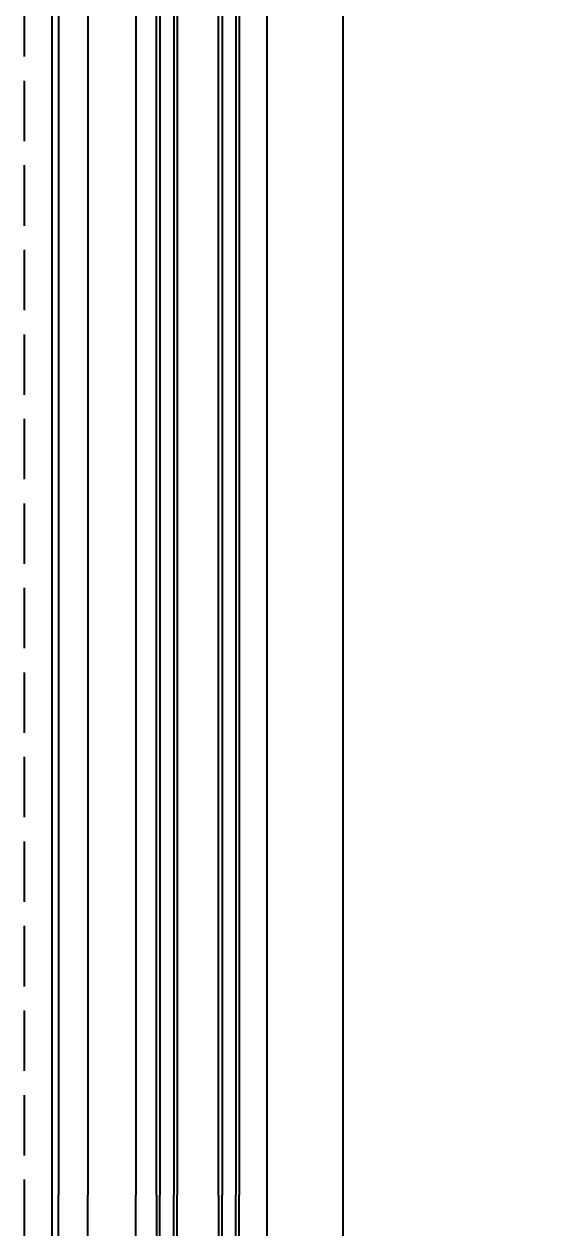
# Model space of a CAD drawing. Extents: x 220580 to 2027826, y -309201 to 71987.
# Drawn here: x 289529.2 to 289684, y -160969.9 to -160620.9 of the extents above; entities that cross this region are included whole.
import ezdxf

# ---------------------------------------------------------------- set-up
doc = ezdxf.new("R2010")
doc.units = 0
doc.linetypes.add('ZN-DASH', pattern=[0.35, 0.25, -0.1])
for name, color, linetype in [('!ZN1-填充-8', 8, 'Continuous'), ('!ZN3-玻璃幕墙-4', 4, 'Continuous'), ('!ZN4-辅助材料-1', 1, 'Continuous'), ('!ZN5-钢材投影-40', 40, 'Continuous'), ('!ZN5-铝材投影-112', 112, 'Continuous'), ('!ZN6-虚线-8', 8, 'ZN-DASH'), ('DIM', 173, 'Continuous')]:
    doc.layers.add(name, color=color, linetype=linetype)
doc.styles.add('DHTEXT-1', font='ROMANS.shx', dxfattribs={"width": 0.7, "bigfont": 'CHINESE.shx'})
doc.dimstyles.new('ZN3', dxfattribs={"dimscale": 3, "dimtxt": 2.5, "dimasz": 1.5, "dimexe": 1, "dimexo": 2, "dimgap": 0.9, "dimtad": 1, "dimdec": 0, "dimdsep": 46, "dimtxsty": 'DHTEXT-1', "dimblk": 'ARCHTICK', "dimcen": 2.5, "dimclrd": 173, "dimclre": 173, "dimclrt": 7, "dimazin": 2, "dimtfac": 1, "dimtix": 1, "dimtmove": 2, "dimatfit": 3, "dimfxl": 0, "dimarcsym": 0})
pattern_1 = [(45, (6, 0), (-1.122532015133644, 1.122532015133644), []), (135, (6, 0), (-1.122532015133644, -1.122532015133644), [])]
pattern_2 = [(0, (6, 0), (0.7937500000000003, 1.5875), [0, -1.5875])]

# ---------------------------------------------------------------- blocks, each defined once
blk = doc.blocks.new('*U1703')
at = {"layer": '!ZN1-填充-8'}
h = blk.add_hatch(dxfattribs=at)
h.set_pattern_fill('ANSI37', color=256, scale=0.5, style=0)
h.set_pattern_definition(pattern_1)
h.paths.add_polyline_path([(1.029468876367901e-06, 5.00000102652325), (1.029468876367901e-06, 19.00000102652371), (1.000001029469331, 18.00000102652325), (14.00000102946797, 18.00000102652325), (14.00000102946797, 17.75000102652325), (12.00000102946797, 15.75000102652325), (12.00000102946797, 8.250001026523705), (14.00000102946797, 6.250001026523705), (14.00000102946797, 6.000001026523705), (1.000001029469331, 6.000001026523705)])
for points in [[(18.75000205893684, 17.99999999999977), (14.00000205893684, 17.99999999999977), (14.00000205893684, 17.74999999999977), (18.75000205893684, 17.74999999999977)], [(18.75000205893684, 6.249999999999773), (14.00000205893684, 6.249999999999773), (14.00000205893684, 5.999999999999773), (18.75000205893684, 5.999999999999773)]]:
    blk.add_hatch(color=256, dxfattribs=at).paths.add_polyline_path(points)
h = blk.add_hatch(dxfattribs=at)
h.set_pattern_fill('DOTS', color=8, angle=-1.272221872585407e-14, style=0)
h.set_pattern_definition(pattern_2)
h.paths.add_polyline_path([(13.00000246392847, 15.33578673215879), (13.00000246392847, 8.664213388665985), (14.4142185169444, 7.24999733565005), (17.80000246392865, 7.24999733565005), (17.80000246392865, 16.74999733565005), (14.41421306741995, 16.74999733565005)])
for p, q in [((2.058937752735802e-06, 22.99999999999977), (310.9560562371048, 23.00000000000809)), ((1.029468876367901e-06, 19.00000102946865), (310.9560552076359, 19.00000102947696)), ((1.029468876367901e-06, 4.999999091356358), (310.9560552076359, 4.999999091364664)), ((2.058937752735801e-06, 1.000000120825234), (310.9560562371048, 1.000000120833541))]:
    blk.add_line(p, q, dxfattribs=at)
at = {"layer": '!ZN3-玻璃幕墙-4'}
for points in [[(310.9560562371048, 24.00000000000809), (1.000002058937753, 23.99999999999977), (2.058937752735802e-06, 22.99999999999977), (2.058937752735801e-06, 18.99999999999977), (1.000002058937753, 17.99999999999977), (310.9560562371048, 18.00000000000808)], [(310.9560562371053, 6.000000000008079), (1.000002058937298, 5.999999999999773), (2.058936843241099e-06, 4.999999999999773), (2.058935933746397e-06, 0.9999999999997726), (1.000002058935479, 0), (310.9560562371053, 9.898450931573596e-12)]]:
    blk.add_lwpolyline(points, dxfattribs=at)
at = {"layer": '!ZN4-辅助材料-1'}
for points in [[(1.029468876367901e-06, 5.00000102652325), (1.029468876367901e-06, 19.00000102652371), (1.000001029469331, 18.00000102652325), (14.00000102946797, 18.00000102652325), (14.00000102946797, 17.75000102652325), (12.00000102946797, 15.75000102652325), (12.00000102946797, 8.250001026523705), (12.00000102946797, 8.250001026523705), (14.00000102946797, 6.250001026523705), (14.00000102946797, 6.000001026523705), (1.000001029469331, 6.000001026523705), (1.029468876367901e-06, 5.00000102652325)], [(12.00000205893639, 15.74999993958727), (12.00000205893639, 8.250000060412503), (14.00000205893639, 6.250000060412503), (19.00000205893639, 6.250000060412503), (19.00000205893639, 17.7500000604125), (14.00000205893639, 17.7500000604125)], [(18.75000205893684, 17.99999999999977), (14.00000205893684, 17.99999999999977), (14.00000205893684, 17.74999999999977), (18.75000205893684, 17.74999999999977)], [(13.00000246392847, 15.33578673215879), (13.00000246392847, 8.664213388665985), (14.4142185169444, 7.24999733565005), (17.80000246392865, 7.24999733565005), (17.80000246392865, 16.74999733565005), (14.41421306741995, 16.74999733565005)], [(18.75000205893684, 6.249999999999773), (14.00000205893684, 6.249999999999773), (14.00000205893684, 5.999999999999773), (18.75000205893684, 5.999999999999773)]]:
    blk.add_lwpolyline(points, close=True, dxfattribs=at)
blk.add_lwpolyline([(18.40000141310247, 17.74999853286067), (18.40000141310247, 17.65000006041237), (14.04142182915984, 17.65000006041237), (12.09999785437094, 15.70857608562369), (12.09999785437094, 8.291423709387573), (14.04142303089793, 6.349998532860582), (18.40000205893648, 6.349998532860582), (18.40000205893648, 6.250000060412503), (18.40000205893648, 6.349998532860582)], dxfattribs=at)
at = {"layer": 'Defpoints', "color": 250}
for p in [(2.058935478999047e-06, 24.00000205304696), (1.029468876367901e-06, 17.99999999999977), (1.029468876367901e-06, 5.999999999999773), (12.00000205893639, 6.000001026523705), (2.058935478999047e-06, 0)]:
    blk.add_point(p, dxfattribs=at)
blk = doc.blocks.new('*U173')
at = {"layer": '!ZN1-填充-8'}
h = blk.add_hatch(dxfattribs=at)
h.set_pattern_fill('ANSI37', color=256, scale=0.5, style=0)
h.set_pattern_definition(pattern_1)
h.paths.add_polyline_path([(1.029468876367901e-06, 5.00000102652325), (1.029468876367901e-06, 19.00000102652371), (1.000001029469331, 18.00000102652325), (14.00000102946797, 18.00000102652325), (14.00000102946797, 17.75000102652325), (12.00000102946797, 15.75000102652325), (12.00000102946797, 8.250001026523705), (14.00000102946797, 6.250001026523705), (14.00000102946797, 6.000001026523705), (1.000001029469331, 6.000001026523705)])
for points in [[(18.75000205893684, 17.99999999999977), (14.00000205893684, 17.99999999999977), (14.00000205893684, 17.74999999999977), (18.75000205893684, 17.74999999999977)], [(18.75000205893684, 6.249999999999773), (14.00000205893684, 6.249999999999773), (14.00000205893684, 5.999999999999773), (18.75000205893684, 5.999999999999773)]]:
    blk.add_hatch(color=256, dxfattribs=at).paths.add_polyline_path(points)
h = blk.add_hatch(dxfattribs=at)
h.set_pattern_fill('DOTS', color=8, angle=-1.272221872585407e-14, style=0)
h.set_pattern_definition(pattern_2)
h.paths.add_polyline_path([(13.00000246392847, 15.33578673215879), (13.00000246392847, 8.664213388665985), (14.4142185169444, 7.24999733565005), (17.80000246392865, 7.24999733565005), (17.80000246392865, 16.74999733565005), (14.41421306741995, 16.74999733565005)])
for p, q in [((2.058937752735802e-06, 22.99999999999977), (615.0439453725419, 23.00000000001777)), ((1.029468876367901e-06, 19.00000102946865), (615.043944343073, 19.00000102948664)), ((1.029468876367901e-06, 4.999999091356358), (615.043944343073, 4.999999091374344)), ((2.058937752735801e-06, 1.000000120825234), (615.0439453725419, 1.000000120843221))]:
    blk.add_line(p, q, dxfattribs=at)
at = {"layer": '!ZN3-玻璃幕墙-4'}
for points in [[(615.0439453725419, 24.00000000001777), (1.000002058937753, 23.99999999999977), (2.058937752735802e-06, 22.99999999999977), (2.058937752735801e-06, 18.99999999999977), (1.000002058937753, 17.99999999999977), (615.0439453725419, 18.00000000001776)], [(615.0439453725423, 6.000000000017759), (1.000002058937298, 5.999999999999773), (2.058936843241099e-06, 4.999999999999773), (2.058935933746397e-06, 0.9999999999997726), (1.000002058935479, 0), (615.0439453725423, 1.957827227304284e-11)]]:
    blk.add_lwpolyline(points, dxfattribs=at)
at = {"layer": '!ZN4-辅助材料-1'}
for points in [[(1.029468876367901e-06, 5.00000102652325), (1.029468876367901e-06, 19.00000102652371), (1.000001029469331, 18.00000102652325), (14.00000102946797, 18.00000102652325), (14.00000102946797, 17.75000102652325), (12.00000102946797, 15.75000102652325), (12.00000102946797, 8.250001026523705), (12.00000102946797, 8.250001026523705), (14.00000102946797, 6.250001026523705), (14.00000102946797, 6.000001026523705), (1.000001029469331, 6.000001026523705), (1.029468876367901e-06, 5.00000102652325)], [(12.00000205893639, 15.74999993958727), (12.00000205893639, 8.250000060412503), (14.00000205893639, 6.250000060412503), (19.00000205893639, 6.250000060412503), (19.00000205893639, 17.7500000604125), (14.00000205893639, 17.7500000604125)], [(18.75000205893684, 17.99999999999977), (14.00000205893684, 17.99999999999977), (14.00000205893684, 17.74999999999977), (18.75000205893684, 17.74999999999977)], [(13.00000246392847, 15.33578673215879), (13.00000246392847, 8.664213388665985), (14.4142185169444, 7.24999733565005), (17.80000246392865, 7.24999733565005), (17.80000246392865, 16.74999733565005), (14.41421306741995, 16.74999733565005)], [(18.75000205893684, 6.249999999999773), (14.00000205893684, 6.249999999999773), (14.00000205893684, 5.999999999999773), (18.75000205893684, 5.999999999999773)]]:
    blk.add_lwpolyline(points, close=True, dxfattribs=at)
blk.add_lwpolyline([(18.40000141310247, 17.74999853286067), (18.40000141310247, 17.65000006041237), (14.04142182915984, 17.65000006041237), (12.09999785437094, 15.70857608562369), (12.09999785437094, 8.291423709387573), (14.04142303089793, 6.349998532860582), (18.40000205893648, 6.349998532860582), (18.40000205893648, 6.250000060412503), (18.40000205893648, 6.349998532860582)], dxfattribs=at)
at = {"layer": 'Defpoints', "color": 250}
for p in [(2.058935478999047e-06, 24.00000205304696), (1.029468876367901e-06, 17.99999999999977), (1.029468876367901e-06, 5.999999999999773), (12.00000205893639, 6.000001026523705), (2.058935478999047e-06, 0)]:
    blk.add_point(p, dxfattribs=at)
blk = doc.blocks.new('20250825140909')
at = {"layer": '!ZN5-钢材投影-40', "ltscale": 0.3}
for p, q in [((-2254.46323927131, 4985.000000114553), (-2254.463239271368, 4318.956055537157)), ((-2254.463239271368, 4318.956055537157), (-2254.463239271368, 3318.956055301765))]:
    blk.add_line(p, q, dxfattribs=at)
at = {"layer": '!ZN5-铝材投影-112'}
for p, q in [((-2192.063242157747, 4949.999999999651), (-2192.063242157747, 4318.956055537157)), ((-2170.063239226525, 4949.999999999651), (-2170.063239226525, 4318.956055537157)), ((-2252.464945322019, 4901.999999878695), (-2252.464945322019, 4318.956055537157)), ((-2243.964974188653, 4901.999999878695), (-2243.964974188653, 4318.956055537157)), ((-2230.063255124027, 4901.999999878695), (-2230.063255124027, 4318.956055537157)), ((-2252.464945322019, 4040.000000331027), (-2252.464945322019, 4318.956055537157)), ((-2243.964974188653, 4040.000000331027), (-2243.964974188653, 4318.956055537157)), ((-2230.063255124027, 4040.000000331027), (-2230.063255124027, 4318.956055537157)), ((-2192.063242157747, 4318.956055537157), (-2192.063242157747, 3318.956055301765)), ((-2170.063239226525, 4318.956055537157), (-2170.063239226525, 3318.956055301765))]:
    blk.add_line(p, q, dxfattribs=at)
at = {"layer": '!ZN6-虚线-8', "color": 8, "linetype": 'ZN-DASH', "ltscale": 70}
for p, q in [((-2262.463239271368, 4985.000000114553), (-2262.463239271368, 4318.956055537157)), ((-2262.463239271368, 4318.956055537157), (-2262.463239271368, 3318.956055301765))]:
    blk.add_line(p, q, dxfattribs=at)
at = {"layer": '!ZN3-玻璃幕墙-4', "xscale": -1.000000000000006, "rotation": 90}
blk.add_blockref('*U173', (-2200.063239271345, 4934.000000909698), dxfattribs=at)
at = {"layer": '!ZN3-玻璃幕墙-4', "rotation": 90}
blk.add_blockref('*U1703', (-2200.063239271345, 4007.999999300053), dxfattribs=at)
blk = doc.blocks.new('_ArchTick')
at = {"color": 0, "linetype": 'ByBlock', "const_width": 0.4}
blk.add_lwpolyline([(-0.5, -0.5), (0.5, 0.5)], dxfattribs=at)
blk = doc.blocks.new('*D890')
at = {"layer": 'Defpoints', "color": 0, "ltscale": 30, "transparency": 16777216}
for p in [(289649.0025146006, -160329.3509701898), (290416.3379732165, -160329.3509701898), (289591.625834487, -161279.3509698584)]:
    blk.add_point(p, dxfattribs=at)
at = {"layer": 'DIM', "color": 173, "linetype": 'ByBlock', "lineweight": -2, "ltscale": 30, "transparency": 16777216}
for p, q in [((290416.3379732165, -160329.3509701898), (290416.3379732165, -160029.3509701898)), ((290049.0025146006, -160329.3509701898), (290616.3379732165, -160329.3509701898)), ((290416.3379732165, -161279.3509698584), (290416.3379732165, -160329.3509701898)), ((289991.625834487, -161279.3509698584), (290616.3379732165, -161279.3509698584)), ((290416.3379732165, -161279.3509698584), (290416.3379732165, -161579.3509698584))]:
    blk.add_line(p, q, dxfattribs=at)
at = {"layer": 'DIM', "color": 173, "lineweight": -2, "ltscale": 30, "transparency": 16777216, "xscale": 300, "yscale": 300, "zscale": 300}
for p, rotation in [((290416.3379732165, -160329.3509701898), 270), ((290416.3379732165, -161279.3509698584), 90)]:
    blk.add_blockref('_ArchTick', p, dxfattribs=dict(at, rotation=rotation))
at = {"layer": 'DIM', "color": 7, "ltscale": 30, "transparency": 16777216, "insert": (289986.3379732164, -160804.3509700241), "char_height": 500, "attachment_point": 5, "rotation": 90, "style": 'DHTEXT-1'}
blk.add_mtext('950', dxfattribs=at)

msp = doc.modelspace()

# ---------------------------------------------------------------- block references
at = {"ltscale": 1000}
msp.add_blockref('20250825140909', (291791.6890737582, -165279.3509701894), dxfattribs=at)

# ---------------------------------------------------------------- next in the draw order: dimensions: what is measured, and where the dimension line sits
at = {"layer": 'DIM', "ltscale": 30}
dim = msp.add_linear_dim(base=(290416.3379732165, -160329.3509701898), p1=(289591.6258344869, -161279.3509698583), p2=(289649.0025146005, -160329.3509701897), angle=90, dimstyle='ZN3', override={"dimscale": 200}, dxfattribs=at)
dim.commit()
dim.dimension.update_dxf_attribs({"geometry": '*D890', "text_midpoint": (289986.3379732164, -160804.3509700241)})

doc.saveas('drawing.dxf')
